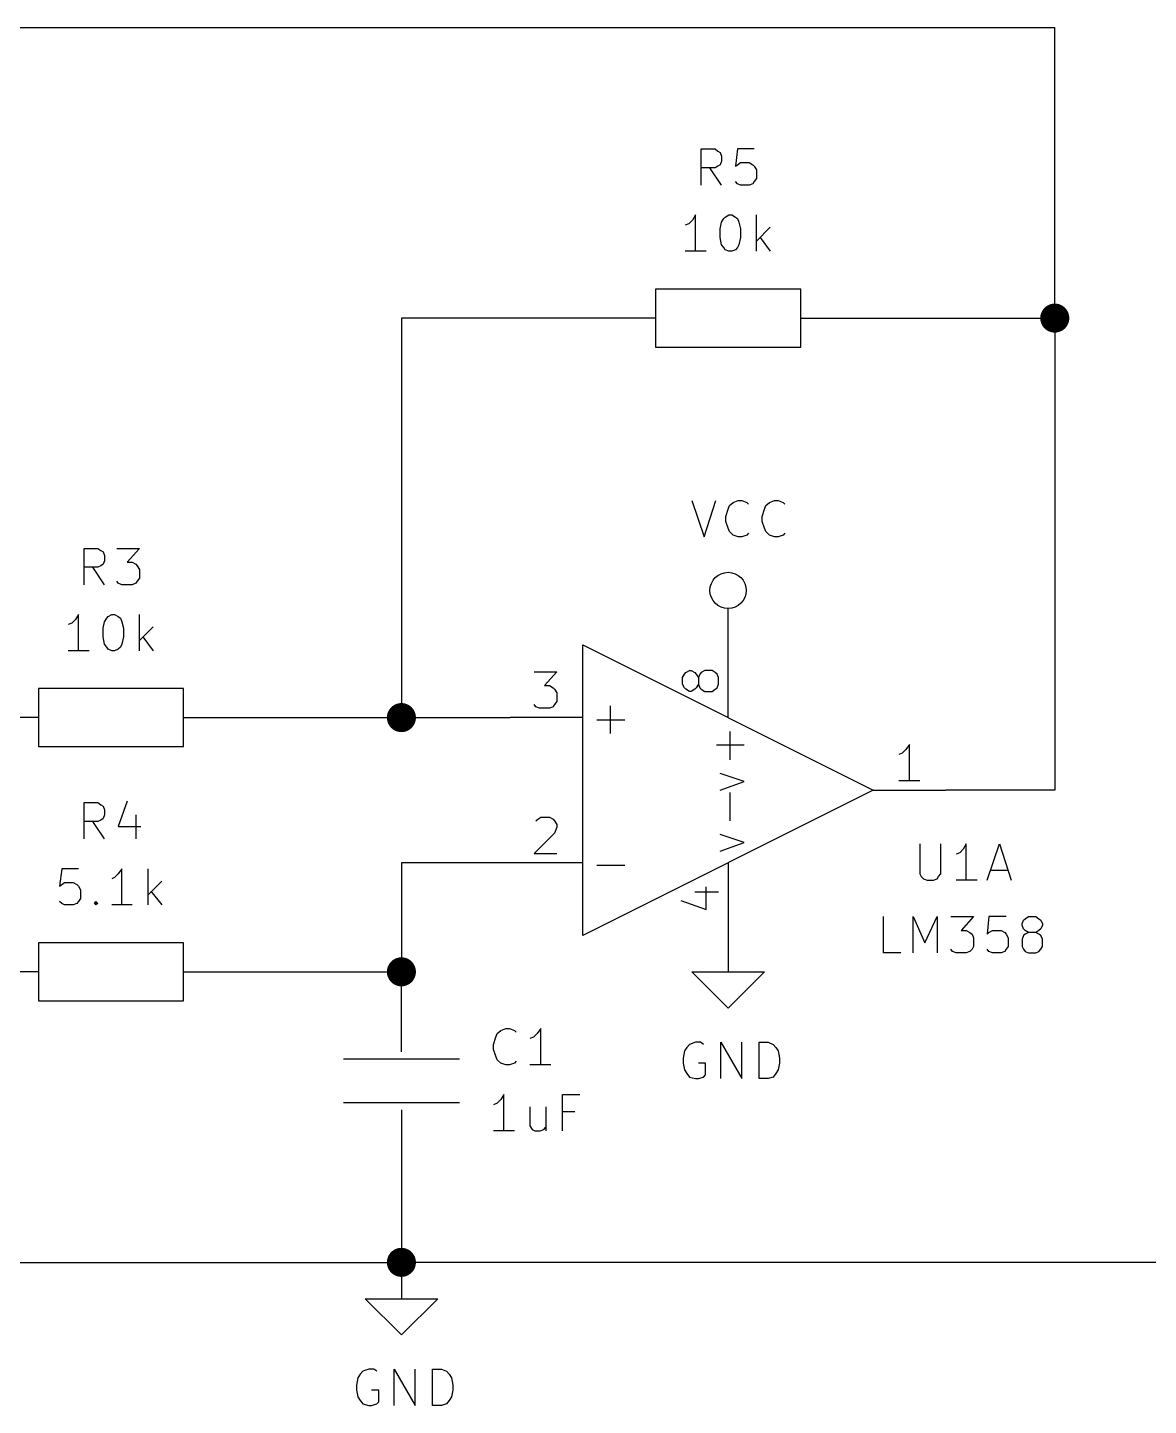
# Model space of a CAD drawing. Extents: x 10 to 287, y -200 to -10.
# Drawn here: x 112.65 to 151.87, y -96.44 to -48.26 of the extents above; entities that cross this region are included whole.
import ezdxf

# ---------------------------------------------------------------- set-up
doc = ezdxf.new("R2010")
doc.units = 0
doc.header["$MEASUREMENT"] = 0
for name, color, linetype in [('CYAN2', 4, 'CONTINUOUS'), ('GREEN2', 3, 'CONTINUOUS'), ('LYELLOW', 51, 'CONTINUOUS'), ('RED2', 1, 'CONTINUOUS')]:
    doc.layers.add(name, color=color, linetype=linetype)

msp = doc.modelspace()

# ---------------------------------------------------------------- linework, layer by layer
at = {"layer": 'CYAN2', "linetype": 'CONTINUOUS'}
for p, q in [((136.22, -53.7718), (136.22, -52.5018)), ((136.22, -52.5018), (136.703, -52.5018)), ((136.703, -52.5018), (136.804, -52.578)), ((137.49, -52.5018), (137.414, -53.1114)), ((138.074, -52.5018), (137.49, -52.5018)), ((136.804, -52.578), (136.881, -52.6288)), ((136.881, -52.6288), (136.931, -52.7558)), ((136.931, -52.9336), (136.881, -53.0606)), ((136.931, -52.7558), (136.931, -52.9336)), ((137.49, -53.0606), (137.592, -52.9844)), ((137.592, -52.9844), (137.897, -52.9844)), ((137.897, -52.9844), (138.024, -53.0606)), ((136.703, -53.1622), (136.22, -53.1622)), ((136.931, -53.7718), (136.525, -53.1622)), ((136.804, -53.1114), (136.703, -53.1622)), ((136.881, -53.0606), (136.804, -53.1114)), ((137.414, -53.1114), (137.49, -53.0606)), ((138.024, -53.0606), (138.074, -53.1114)), ((138.074, -53.1114), (138.151, -53.2384)), ((138.151, -53.2384), (138.151, -53.5432)), ((137.49, -53.721), (137.414, -53.6448)), ((137.592, -53.7718), (137.49, -53.721)), ((137.897, -53.7718), (137.592, -53.7718)), ((138.024, -53.721), (137.897, -53.7718)), ((138.074, -53.6448), (138.024, -53.721)), ((138.151, -53.5432), (138.074, -53.6448)), ((136.017, -54.8132), (135.915, -54.991)), ((136.017, -56.0832), (136.017, -54.8132)), ((137.008, -54.9402), (137.058, -54.8894)), ((137.058, -54.8894), (137.185, -54.8132)), ((137.185, -54.8132), (137.287, -54.8132)), ((137.287, -54.8132), (137.414, -54.8894)), ((137.414, -54.8894), (137.49, -54.9402)), ((138.151, -56.0832), (138.151, -54.8132)), ((135.788, -55.118), (135.661, -55.1688)), ((135.915, -54.991), (135.788, -55.118)), ((136.881, -55.2958), (136.931, -55.0672)), ((136.881, -55.6006), (136.881, -55.2958)), ((136.931, -55.0672), (137.008, -54.9402)), ((137.49, -54.9402), (137.541, -55.0672)), ((137.541, -55.0672), (137.592, -55.2958)), ((137.592, -55.2958), (137.592, -55.6006)), ((138.633, -55.245), (138.151, -55.7276)), ((136.931, -55.8546), (136.881, -55.6006)), ((137.008, -55.9562), (136.931, -55.8546)), ((137.541, -55.8546), (137.49, -55.9562)), ((137.592, -55.6006), (137.541, -55.8546)), ((138.278, -55.6006), (138.633, -56.0832)), ((136.398, -56.0832), (135.661, -56.0832)), ((137.058, -56.0324), (137.008, -55.9562)), ((137.185, -56.0832), (137.058, -56.0324)), ((137.287, -56.0832), (137.185, -56.0832)), ((137.414, -56.0324), (137.287, -56.0832)), ((137.49, -55.9562), (137.414, -56.0324)), ((135.89, -64.7954), (136.322, -66.0654)), ((136.322, -66.0654), (136.728, -64.7954)), ((137.16, -65.1002), (137.211, -64.9732)), ((137.211, -64.9732), (137.338, -64.8716)), ((137.338, -64.8716), (137.516, -64.7954)), ((137.516, -64.7954), (137.643, -64.7954)), ((137.643, -64.7954), (137.82, -64.8716)), ((137.82, -64.8716), (137.871, -64.9224)), ((138.43, -65.1002), (138.481, -64.9732)), ((138.481, -64.9732), (138.608, -64.8716)), ((138.608, -64.8716), (138.786, -64.7954)), ((138.786, -64.7954), (138.913, -64.7954)), ((138.913, -64.7954), (139.09, -64.8716)), ((139.09, -64.8716), (139.141, -64.9224)), ((137.084, -65.3542), (137.16, -65.1002)), ((137.084, -65.532), (137.084, -65.3542)), ((138.354, -65.3542), (138.43, -65.1002)), ((138.354, -65.532), (138.354, -65.3542)), ((137.16, -65.7606), (137.084, -65.532)), ((137.211, -65.8876), (137.16, -65.7606)), ((137.338, -66.0146), (137.211, -65.8876)), ((137.871, -65.9384), (137.82, -66.0146)), ((138.43, -65.7606), (138.354, -65.532)), ((138.481, -65.8876), (138.43, -65.7606)), ((138.608, -66.0146), (138.481, -65.8876)), ((139.141, -65.9384), (139.09, -66.0146)), ((114.63, -67.7418), (114.63, -66.4718)), ((114.63, -66.4718), (115.113, -66.4718)), ((115.113, -66.4718), (115.214, -66.548)), ((115.773, -66.4718), (116.561, -66.4718)), ((116.561, -66.4718), (116.129, -66.9544)), ((137.516, -66.0654), (137.338, -66.0146)), ((137.643, -66.0654), (137.516, -66.0654)), ((137.82, -66.0146), (137.643, -66.0654)), ((138.786, -66.0654), (138.608, -66.0146)), ((138.913, -66.0654), (138.786, -66.0654)), ((139.09, -66.0146), (138.913, -66.0654)), ((115.214, -66.548), (115.291, -66.5988)), ((115.291, -66.5988), (115.341, -66.7258)), ((115.341, -66.9036), (115.291, -67.0306)), ((115.341, -66.7258), (115.341, -66.9036)), ((116.129, -66.9544), (116.307, -66.9544)), ((116.307, -66.9544), (116.434, -67.0306)), ((115.113, -67.1322), (114.63, -67.1322)), ((115.341, -67.7418), (114.935, -67.1322)), ((115.214, -67.0814), (115.113, -67.1322)), ((115.291, -67.0306), (115.214, -67.0814)), ((116.434, -67.0306), (116.484, -67.0814)), ((116.484, -67.0814), (116.561, -67.2084)), ((116.561, -67.2084), (116.561, -67.5132)), ((115.824, -67.691), (115.773, -67.6148)), ((115.951, -67.7418), (115.824, -67.691)), ((116.307, -67.7418), (115.951, -67.7418)), ((116.434, -67.691), (116.307, -67.7418)), ((116.484, -67.6148), (116.434, -67.691)), ((116.561, -67.5132), (116.484, -67.6148)), ((114.427, -68.7832), (114.325, -68.961)), ((114.427, -70.0532), (114.427, -68.7832)), ((115.418, -68.9102), (115.468, -68.8594)), ((115.468, -68.8594), (115.595, -68.7832)), ((115.595, -68.7832), (115.697, -68.7832)), ((115.697, -68.7832), (115.824, -68.8594)), ((115.824, -68.8594), (115.9, -68.9102)), ((116.561, -70.0532), (116.561, -68.7832)), ((114.198, -69.088), (114.071, -69.1388)), ((114.325, -68.961), (114.198, -69.088)), ((115.291, -69.2658), (115.341, -69.0372)), ((115.291, -69.5706), (115.291, -69.2658)), ((115.341, -69.0372), (115.418, -68.9102)), ((115.9, -68.9102), (115.951, -69.0372)), ((115.951, -69.0372), (116.002, -69.2658)), ((116.002, -69.2658), (116.002, -69.5706)), ((117.043, -69.215), (116.561, -69.6976)), ((115.341, -69.8246), (115.291, -69.5706)), ((115.418, -69.9262), (115.341, -69.8246)), ((115.951, -69.8246), (115.9, -69.9262)), ((116.002, -69.5706), (115.951, -69.8246)), ((116.688, -69.5706), (117.043, -70.0532)), ((114.808, -70.0532), (114.071, -70.0532)), ((115.468, -70.0024), (115.418, -69.9262)), ((115.595, -70.0532), (115.468, -70.0024)), ((115.697, -70.0532), (115.595, -70.0532)), ((115.824, -70.0024), (115.697, -70.0532)), ((115.9, -69.9262), (115.824, -70.0024)), ((133.045, -72.9488), (133.045, -71.9836)), ((132.563, -72.4662), (133.553, -72.4662)), ((137.236, -73.8632), (137.236, -72.8726)), ((137.719, -73.3552), (136.754, -73.3552)), ((137.719, -74.6252), (136.881, -74.3458)), ((136.881, -74.93), (137.719, -74.6252)), ((137.236, -75.9968), (137.236, -75.0062)), ((114.63, -76.6318), (114.63, -75.3618)), ((114.63, -75.3618), (115.113, -75.3618)), ((115.113, -75.3618), (115.214, -75.438)), ((115.214, -75.438), (115.291, -75.4888)), ((115.291, -75.4888), (115.341, -75.6158)), ((115.341, -75.6158), (115.341, -75.7936)), ((116.129, -75.311), (115.824, -76.2)), ((115.113, -76.0222), (114.63, -76.0222)), ((115.341, -76.6318), (114.935, -76.0222)), ((115.214, -75.9714), (115.113, -76.0222)), ((115.291, -75.9206), (115.214, -75.9714)), ((115.341, -75.7936), (115.291, -75.9206)), ((116.434, -75.7936), (116.434, -76.6318)), ((115.824, -76.2), (116.611, -76.2)), ((137.719, -76.7588), (136.881, -76.4794)), ((136.881, -77.0636), (137.719, -76.7588)), ((143.866, -76.8096), (143.866, -77.851)), ((144.602, -77.851), (144.602, -76.8096)), ((145.39, -76.9874), (145.263, -77.1144)), ((145.491, -76.8096), (145.39, -76.9874)), ((145.491, -78.0796), (145.491, -76.8096)), ((146.228, -78.0796), (146.66, -76.8096)), ((146.66, -76.8096), (147.066, -78.0796)), ((132.563, -77.5462), (133.553, -77.5462)), ((145.263, -77.1144), (145.136, -77.1652)), ((113.843, -77.6732), (113.767, -78.2828)), ((114.427, -77.6732), (113.843, -77.6732)), ((115.697, -77.978), (115.595, -78.0288)), ((115.824, -77.851), (115.697, -77.978)), ((115.951, -77.6732), (115.824, -77.851)), ((115.951, -78.9432), (115.951, -77.6732)), ((116.865, -78.9432), (116.865, -77.6732)), ((143.866, -77.851), (143.916, -77.9526)), ((143.916, -77.9526), (143.993, -78.0288)), ((143.993, -78.0288), (144.12, -78.0796)), ((144.348, -78.0796), (144.475, -78.0288)), ((144.475, -78.0288), (144.526, -77.9526)), ((144.526, -77.9526), (144.602, -77.851)), ((146.355, -77.724), (146.939, -77.724)), ((113.767, -78.2828), (113.843, -78.232)), ((113.843, -78.232), (113.944, -78.1558)), ((113.944, -78.1558), (114.249, -78.1558)), ((114.249, -78.1558), (114.376, -78.232)), ((114.376, -78.232), (114.427, -78.2828)), ((114.427, -78.2828), (114.503, -78.4098)), ((114.503, -78.4098), (114.503, -78.7146)), ((117.348, -78.105), (116.865, -78.5876)), ((116.967, -78.4606), (117.348, -78.9432)), ((144.12, -78.0796), (144.348, -78.0796)), ((145.872, -78.0796), (145.136, -78.0796)), ((113.843, -78.8924), (113.767, -78.8162)), ((113.944, -78.9432), (113.843, -78.8924)), ((114.249, -78.9432), (113.944, -78.9432)), ((114.376, -78.8924), (114.249, -78.9432)), ((114.427, -78.8162), (114.376, -78.8924)), ((114.503, -78.7146), (114.427, -78.8162)), ((114.986, -78.8924), (115.037, -78.8162)), ((115.037, -78.9432), (114.986, -78.8924)), ((115.037, -78.8162), (115.113, -78.8924)), ((115.037, -78.8162), (115.037, -78.9432)), ((115.113, -78.8924), (115.037, -78.9432)), ((116.307, -78.9432), (115.595, -78.9432)), ((142.596, -80.6196), (142.596, -79.3496)), ((143.637, -80.6196), (143.637, -79.3496)), ((143.637, -79.3496), (144.043, -80.264)), ((144.043, -80.264), (144.475, -79.3496)), ((144.475, -79.3496), (144.475, -80.6196)), ((144.958, -79.3496), (145.745, -79.3496)), ((145.745, -79.3496), (145.313, -79.8322)), ((146.279, -79.3496), (146.228, -79.9592)), ((146.888, -79.3496), (146.279, -79.3496)), ((147.447, -79.6036), (147.498, -79.4766)), ((147.498, -79.4766), (147.549, -79.4258)), ((147.549, -79.4258), (147.676, -79.3496)), ((147.676, -79.3496), (147.93, -79.3496)), ((147.93, -79.3496), (148.031, -79.4258)), ((148.031, -79.4258), (148.107, -79.4766)), ((148.107, -79.4766), (148.158, -79.6036)), ((145.313, -79.8322), (145.491, -79.8322)), ((145.491, -79.8322), (145.618, -79.9084)), ((145.618, -79.9084), (145.694, -79.9592)), ((145.694, -79.9592), (145.745, -80.0862)), ((146.228, -79.9592), (146.279, -79.9084)), ((146.279, -79.9084), (146.406, -79.8322)), ((146.406, -79.8322), (146.71, -79.8322)), ((146.71, -79.8322), (146.837, -79.9084)), ((146.837, -79.9084), (146.888, -79.9592)), ((146.888, -79.9592), (146.964, -80.0862)), ((147.447, -79.6544), (147.447, -79.6036)), ((147.498, -79.7814), (147.447, -79.6544)), ((147.549, -79.8322), (147.498, -79.7814)), ((147.549, -79.9592), (147.498, -80.01)), ((147.676, -79.9084), (147.549, -79.8322)), ((147.676, -79.9084), (147.549, -79.9592)), ((147.93, -79.9084), (147.676, -79.9084)), ((148.031, -79.8322), (147.93, -79.9084)), ((148.031, -79.9592), (147.93, -79.9084)), ((148.107, -79.7814), (148.031, -79.8322)), ((148.107, -80.01), (148.031, -79.9592)), ((148.158, -79.6544), (148.107, -79.7814)), ((148.158, -79.6036), (148.158, -79.6544)), ((145.745, -80.391), (145.694, -80.4926)), ((145.745, -80.0862), (145.745, -80.391)), ((146.964, -80.391), (146.888, -80.4926)), ((146.964, -80.0862), (146.964, -80.391)), ((147.498, -80.01), (147.447, -80.137)), ((147.447, -80.137), (147.447, -80.391)), ((147.447, -80.391), (147.498, -80.4926)), ((148.158, -80.137), (148.107, -80.01)), ((148.107, -80.4926), (148.158, -80.391)), ((148.158, -80.391), (148.158, -80.137)), ((143.205, -80.6196), (142.596, -80.6196)), ((145.009, -80.5688), (144.958, -80.4926)), ((145.136, -80.6196), (145.009, -80.5688)), ((145.491, -80.6196), (145.136, -80.6196)), ((145.618, -80.5688), (145.491, -80.6196)), ((145.694, -80.4926), (145.618, -80.5688)), ((146.279, -80.5688), (146.228, -80.4926)), ((146.406, -80.6196), (146.279, -80.5688)), ((146.71, -80.6196), (146.406, -80.6196)), ((146.837, -80.5688), (146.71, -80.6196)), ((146.888, -80.4926), (146.837, -80.5688)), ((147.498, -80.4926), (147.549, -80.5688)), ((147.549, -80.5688), (147.676, -80.6196)), ((147.676, -80.6196), (147.93, -80.6196)), ((147.93, -80.6196), (148.031, -80.5688)), ((148.031, -80.5688), (148.107, -80.4926)), ((129.083, -83.439), (129.21, -83.3374)), ((129.21, -83.3374), (129.388, -83.2612)), ((129.388, -83.2612), (129.515, -83.2612)), ((129.515, -83.2612), (129.692, -83.3374)), ((129.692, -83.3374), (129.743, -83.3882)), ((130.607, -83.2612), (130.48, -83.439)), ((130.607, -84.5312), (130.607, -83.2612)), ((128.956, -83.82), (129.032, -83.566)), ((128.956, -83.9978), (128.956, -83.82)), ((129.032, -83.566), (129.083, -83.439)), ((130.353, -83.566), (130.226, -83.6168)), ((130.48, -83.439), (130.353, -83.566)), ((135.814, -83.82), (135.712, -83.9216)), ((136.017, -83.7438), (135.814, -83.82)), ((136.195, -83.7438), (136.017, -83.7438)), ((136.296, -83.82), (136.195, -83.7438)), ((136.906, -85.0138), (136.906, -83.7438)), ((136.906, -83.7438), (137.643, -85.0138)), ((137.643, -85.0138), (137.643, -83.7438)), ((138.252, -85.0138), (138.252, -83.7438)), ((138.252, -83.7438), (138.557, -83.7438)), ((138.557, -83.7438), (138.735, -83.82)), ((138.735, -83.82), (138.836, -83.9216)), ((129.032, -84.2264), (128.956, -83.9978)), ((129.083, -84.3534), (129.032, -84.2264)), ((135.636, -84.0486), (135.585, -84.3026)), ((135.585, -84.3026), (135.585, -84.4804)), ((135.712, -83.9216), (135.636, -84.0486)), ((138.836, -83.9216), (138.913, -84.0486)), ((138.913, -84.0486), (138.963, -84.3026)), ((138.963, -84.3026), (138.963, -84.4804)), ((129.21, -84.4804), (129.083, -84.3534)), ((129.388, -84.5312), (129.21, -84.4804)), ((129.515, -84.5312), (129.388, -84.5312)), ((129.692, -84.4804), (129.515, -84.5312)), ((129.743, -84.4042), (129.692, -84.4804)), ((130.962, -84.5312), (130.226, -84.5312)), ((135.585, -84.4804), (135.636, -84.709)), ((135.636, -84.709), (135.712, -84.836)), ((136.373, -84.4804), (136.119, -84.4804)), ((136.373, -84.8868), (136.373, -84.4804)), ((138.913, -84.709), (138.836, -84.836)), ((138.963, -84.4804), (138.913, -84.709)), ((135.712, -84.836), (135.814, -84.963)), ((135.814, -84.963), (136.017, -85.0138)), ((136.017, -85.0138), (136.119, -85.0138)), ((136.119, -85.0138), (136.296, -84.963)), ((136.296, -84.963), (136.373, -84.8868)), ((138.557, -85.0138), (138.252, -85.0138)), ((138.735, -84.963), (138.557, -85.0138)), ((138.836, -84.836), (138.735, -84.963)), ((129.21, -85.7504), (129.083, -85.8774)), ((129.311, -85.5726), (129.21, -85.7504)), ((129.311, -86.8426), (129.311, -85.5726)), ((131.369, -86.8426), (131.369, -85.5726)), ((131.369, -85.5726), (131.978, -85.5726)), ((129.083, -85.8774), (128.956, -85.9282)), ((130.226, -86.0044), (130.226, -86.6648)), ((130.785, -86.0044), (130.785, -86.8426)), ((131.801, -86.1822), (131.369, -86.1822)), ((130.226, -86.6648), (130.302, -86.7918)), ((130.708, -86.7918), (130.785, -86.7156)), ((129.692, -86.8426), (128.956, -86.8426)), ((130.302, -86.7918), (130.404, -86.8426)), ((130.404, -86.8426), (130.581, -86.8426)), ((130.581, -86.8426), (130.708, -86.7918)), ((124.282, -95.3516), (124.206, -95.4786)), ((124.384, -95.25), (124.282, -95.3516)), ((124.587, -95.1738), (124.384, -95.25)), ((124.765, -95.1738), (124.587, -95.1738)), ((124.866, -95.25), (124.765, -95.1738)), ((125.476, -96.4438), (125.476, -95.1738)), ((125.476, -95.1738), (126.213, -96.4438)), ((126.213, -96.4438), (126.213, -95.1738)), ((126.822, -96.4438), (126.822, -95.1738)), ((126.822, -95.1738), (127.127, -95.1738)), ((127.127, -95.1738), (127.305, -95.25)), ((127.305, -95.25), (127.406, -95.3516)), ((127.406, -95.3516), (127.483, -95.4786)), ((124.206, -95.4786), (124.155, -95.7326)), ((124.155, -95.7326), (124.155, -95.9104)), ((127.483, -95.4786), (127.533, -95.7326)), ((127.533, -95.7326), (127.533, -95.9104)), ((124.155, -95.9104), (124.206, -96.139)), ((124.206, -96.139), (124.282, -96.266)), ((124.282, -96.266), (124.384, -96.393)), ((124.943, -95.9104), (124.689, -95.9104)), ((124.866, -96.393), (124.943, -96.3168)), ((124.943, -96.3168), (124.943, -95.9104)), ((127.406, -96.266), (127.305, -96.393)), ((127.483, -96.139), (127.406, -96.266)), ((127.533, -95.9104), (127.483, -96.139)), ((124.384, -96.393), (124.587, -96.4438)), ((124.587, -96.4438), (124.689, -96.4438)), ((124.689, -96.4438), (124.866, -96.393)), ((127.127, -96.4438), (126.822, -96.4438)), ((127.305, -96.393), (127.127, -96.4438))]:
    msp.add_line(p, q, dxfattribs=at)
at = {"layer": 'GREEN2', "linetype": 'CONTINUOUS'}
for p, q in [((105.41, -48.26), (148.59, -48.26)), ((148.59, -58.42), (148.59, -48.26)), ((133.35, -58.42), (125.73, -58.42)), ((125.73, -58.42), (125.73, -72.39)), ((140.97, -58.42), (148.59, -58.42)), ((148.59, -58.42), (148.59, -74.93)), ((119.38, -72.39), (125.73, -72.39)), ((125.73, -72.39), (129.54, -72.39)), ((148.59, -74.93), (144.78, -74.93)), ((129.54, -77.47), (125.73, -77.47)), ((125.73, -77.47), (125.73, -81.28)), ((119.38, -81.28), (125.73, -81.28)), ((125.73, -88.9), (125.73, -91.44)), ((111.76, -91.44), (125.73, -91.44)), ((161.29, -91.44), (125.73, -91.44))]:
    msp.add_line(p, q, dxfattribs=at)
at = {"layer": 'GREEN2', "const_width": 0.508}
for points in [[(148.336, -58.42, 1), (148.844, -58.42, 1)], [(125.476, -72.39, 1), (125.984, -72.39, 1)], [(125.476, -81.28, 1), (125.984, -81.28, 1)], [(125.476, -91.44, 1), (125.984, -91.44, 1)]]:
    msp.add_lwpolyline(points, format="xyb", close=True, dxfattribs=at)
at = {"layer": 'LYELLOW', "linetype": 'CONTINUOUS'}
for p, q in [((132.08, -69.85), (142.24, -74.93)), ((132.08, -80.01), (132.08, -69.85)), ((142.24, -74.93), (132.08, -80.01))]:
    msp.add_line(p, q, dxfattribs=at)
at = {"layer": 'RED2', "linetype": 'CONTINUOUS'}
for p, q in [((134.62, -57.404), (134.62, -59.436)), ((139.7, -57.404), (134.62, -57.404)), ((139.7, -59.436), (139.7, -57.404)), ((134.62, -58.42), (133.35, -58.42)), ((139.7, -58.42), (140.97, -58.42)), ((134.62, -59.436), (139.7, -59.436)), ((137.16, -69.85), (137.16, -68.58)), ((132.08, -69.85), (142.24, -74.93)), ((132.08, -80.01), (132.08, -69.85)), ((137.16, -72.39), (137.16, -69.85)), ((130.378, -70.7898), (131.166, -70.7898)), ((131.166, -70.7898), (130.734, -71.2724)), ((135.636, -70.866), (135.687, -70.8152)), ((135.687, -70.8152), (135.814, -70.739)), ((135.814, -70.739), (135.865, -70.739)), ((135.865, -70.739), (135.992, -70.8152)), ((135.992, -70.8152), (136.042, -70.866)), ((136.22, -70.8152), (136.169, -70.866)), ((136.347, -70.739), (136.22, -70.8152)), ((136.601, -70.739), (136.347, -70.739)), ((136.703, -70.8152), (136.601, -70.739)), ((136.779, -70.866), (136.703, -70.8152)), ((130.734, -71.2724), (130.912, -71.2724)), ((130.912, -71.2724), (131.039, -71.3486)), ((135.56, -70.993), (135.636, -70.866)), ((135.56, -71.2216), (135.56, -70.993)), ((135.636, -71.3486), (135.56, -71.2216)), ((136.042, -70.866), (136.119, -70.993)), ((136.119, -71.2216), (136.042, -71.3486)), ((136.169, -70.866), (136.119, -70.993)), ((136.119, -70.993), (136.119, -71.2216)), ((136.119, -71.2216), (136.169, -71.3486)), ((136.83, -70.993), (136.779, -70.866)), ((136.779, -71.3486), (136.83, -71.2216)), ((136.83, -71.2216), (136.83, -70.993)), ((113.03, -71.374), (113.03, -73.406)), ((118.11, -71.374), (113.03, -71.374)), ((118.11, -73.406), (118.11, -71.374)), ((131.039, -71.3486), (131.089, -71.3994)), ((131.089, -71.3994), (131.166, -71.5264)), ((131.166, -71.5264), (131.166, -71.8312)), ((135.687, -71.3994), (135.636, -71.3486)), ((135.814, -71.4756), (135.687, -71.3994)), ((135.865, -71.4756), (135.814, -71.4756)), ((135.992, -71.3994), (135.865, -71.4756)), ((136.042, -71.3486), (135.992, -71.3994)), ((136.169, -71.3486), (136.22, -71.3994)), ((136.22, -71.3994), (136.347, -71.4756)), ((136.347, -71.4756), (136.601, -71.4756)), ((136.601, -71.4756), (136.703, -71.3994)), ((136.703, -71.3994), (136.779, -71.3486)), ((130.429, -72.009), (130.378, -71.9328)), ((130.556, -72.0598), (130.429, -72.009)), ((130.912, -72.0598), (130.556, -72.0598)), ((131.039, -72.009), (130.912, -72.0598)), ((131.089, -71.9328), (131.039, -72.009)), ((131.166, -71.8312), (131.089, -71.9328)), ((113.03, -72.39), (111.76, -72.39)), ((118.11, -72.39), (119.38, -72.39)), ((132.08, -72.39), (129.54, -72.39)), ((113.03, -73.406), (118.11, -73.406)), ((143.256, -73.6346), (143.129, -73.6854)), ((143.383, -73.5076), (143.256, -73.6346)), ((143.51, -73.3298), (143.383, -73.5076)), ((143.51, -74.5998), (143.51, -73.3298)), ((143.866, -74.5998), (143.129, -74.5998)), ((142.24, -74.93), (132.08, -80.01)), ((142.24, -74.93), (144.78, -74.93)), ((130.429, -75.9968), (130.505, -75.946)), ((130.505, -75.946), (130.607, -75.8698)), ((130.607, -75.8698), (130.912, -75.8698)), ((130.912, -75.8698), (131.039, -75.946)), ((131.039, -75.946), (131.089, -75.9968)), ((131.089, -75.9968), (131.166, -76.1238)), ((131.166, -76.1238), (131.166, -76.2254)), ((131.089, -76.4286), (130.378, -77.1398)), ((131.166, -76.2254), (131.089, -76.4286)), ((132.08, -77.47), (129.54, -77.47)), ((130.378, -77.1398), (131.166, -77.1398)), ((137.16, -77.47), (137.16, -80.01)), ((135.992, -78.486), (136.83, -78.486)), ((136.398, -79.0956), (136.398, -78.3082)), ((135.509, -78.7908), (136.398, -79.0956)), ((113.03, -80.264), (113.03, -82.296)), ((118.11, -80.264), (113.03, -80.264)), ((118.11, -82.296), (118.11, -80.264)), ((137.16, -80.01), (137.16, -81.28)), ((113.03, -81.28), (111.76, -81.28)), ((118.11, -81.28), (119.38, -81.28)), ((125.73, -84.074), (125.73, -81.28)), ((137.16, -82.55), (135.89, -81.28)), ((135.89, -81.28), (137.16, -81.28)), ((137.16, -81.28), (138.43, -81.28)), ((138.43, -81.28), (137.16, -82.55)), ((113.03, -82.296), (118.11, -82.296)), ((123.698, -84.328), (127.762, -84.328)), ((123.698, -85.852), (127.762, -85.852)), ((125.73, -86.106), (125.73, -88.9)), ((125.73, -91.44), (125.73, -92.71)), ((125.73, -93.98), (124.46, -92.71)), ((124.46, -92.71), (125.73, -92.71)), ((125.73, -92.71), (127, -92.71)), ((127, -92.71), (125.73, -93.98))]:
    msp.add_line(p, q, dxfattribs=at)
at = {"layer": 'RED2'}
msp.add_circle((137.16, -67.945), 0.635, dxfattribs=at)

doc.saveas('drawing.dxf')
